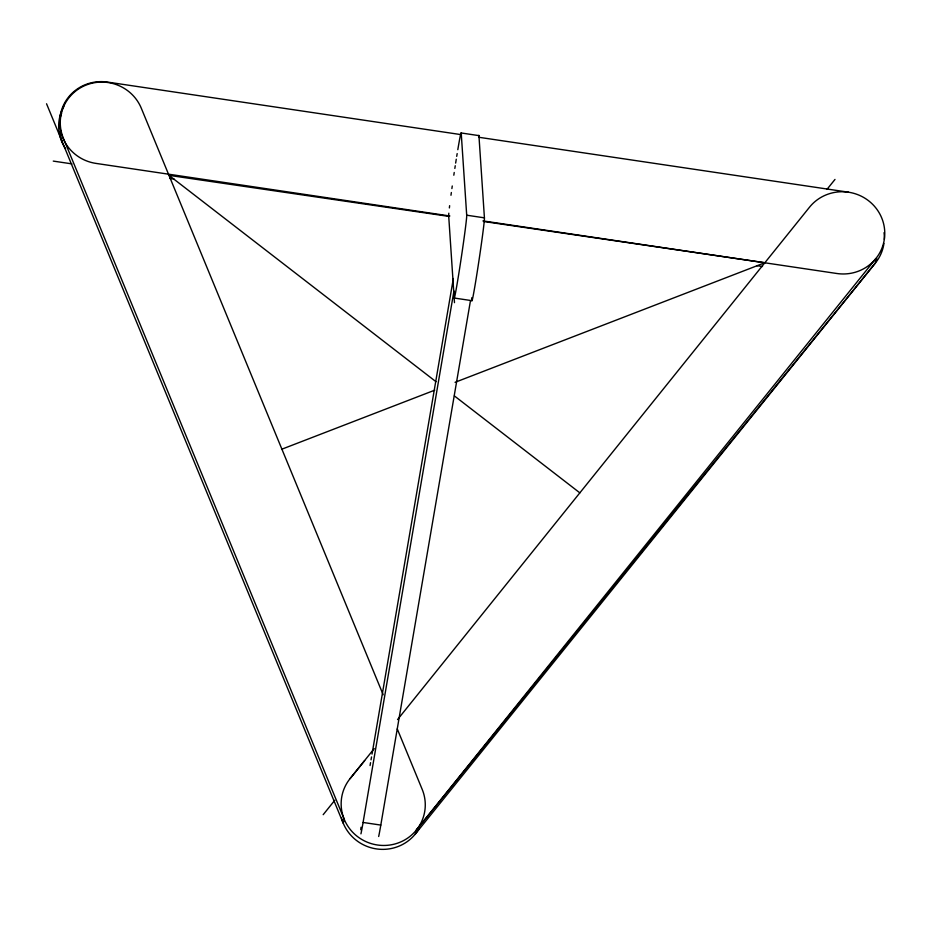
<?xml version="1.0" encoding="UTF-8"?>
<svg xmlns="http://www.w3.org/2000/svg" width="931" height="931" viewBox="0 0 931 931"><rect width="100%" height="100%" fill="white"/><g stroke="black" fill="none" stroke-linecap="round" stroke-linejoin="round"><path stroke-width="1.4" d="M370.061 765.538L370.55 762.675M371.038 759.812L371.539 756.95M372.028 754.087L453.339 278.52M360.937 833.862A42.128 0.989 -81.5 0 0 363.078 822.457L453.944 291.019M378.673 836.492A42.128 0.989 -81.5 0 0 380.802 825.087L470.446 300.818M416.39 830.033L875.466 262.903L875.873 258.539L416.39 830.033L415.389 833.943L875.466 262.903A42.128 41.045 14.3 0 0 883.95 243.41M397.269 728.926L422.197 789.395A42.128 41.045 14.3 0 1 377.404 844.999A42.128 41.045 14.3 0 1 350.044 778.665L374.227 748.594M397.549 719.582L809.539 207.171A42.128 41.045 14.3 0 1 881.692 217.889A42.128 41.045 14.3 0 1 836.888 273.505L482.956 220.903M323.185 814.683L334.776 800.288M826.961 189.389L834.991 179.427M350.044 778.665L364.684 760.592M281.907 449.173L434.777 390.159M455.061 382.315L764.875 262.728L483.561 221.473M449.103 216.423L168.988 175.354L435.987 381.687M461.206 132.982L478.93 135.623L484.423 217.842A42.128 0.989 -81.5 0 1 478.464 263.869A42.128 0.989 -81.5 0 1 471.901 300.666L454.165 298.025A42.128 0.989 -81.5 0 0 460.74 261.239A42.128 0.989 -81.5 0 0 466.699 215.201L461.206 132.982A42.128 0.989 -81.5 0 0 457.808 149.693M461.497 134.692L107.554 82.091A42.128 41.045 14.3 0 0 60.084 116.55A42.128 41.045 14.3 0 0 95.916 163.391L449.859 215.98M478.755 137.264L848.525 192.205M466.699 215.201L484.423 217.842M53.265 161.098L71.943 163.879M169.745 178.415L174.062 179.055M756.763 265.649L762.512 266.499M363.078 822.457L380.802 825.087M454.398 395.919L579.85 492.86M383.188 694.794L141.303 108.229A42.128 41.045 14.3 0 0 86.525 84.896A42.128 41.045 14.3 0 0 63.343 138.16L344.237 819.315L343.236 823.225L46.55 103.772M471.703 297.78L471.901 300.666M454.479 302.656L448.684 215.806A42.128 0.989 -81.5 0 1 448.812 213.199M884.043 232.68A42.128 41.045 14.3 0 1 884.322 239.395M419.159 828.369A42.128 41.045 14.3 0 1 377.09 849.002A42.128 41.045 14.3 0 1 341.514 818.093M62.342 142.059A42.128 41.045 14.3 0 1 59.584 131.643M60.434 116.969A42.128 41.045 14.3 0 1 61.609 113.093M360.751 829.696A42.128 0.989 -81.5 0 1 361.03 827.24M449.359 207.95A42.128 0.989 -81.5 0 1 449.638 205.67M450.976 195.266A42.128 0.989 -81.5 0 1 451.349 192.508M451.896 188.574A42.128 0.989 -81.5 0 1 452.257 185.979M453.816 175.214A42.128 0.989 -81.5 0 1 454.223 172.479M454.84 168.43A42.128 0.989 -81.5 0 1 455.247 165.741M455.655 163.088A42.128 0.989 -81.5 0 1 456.26 159.213M456.714 156.361A42.128 0.989 -81.5 0 1 457.168 153.592M478.639 135.833A42.128 0.989 -81.5 0 1 478.93 135.623M65.589 148.809A42.128 41.045 14.3 0 1 63.797 106.541M877.246 259.179A42.128 41.045 14.3 0 1 875.699 261.39"/></g></svg>
